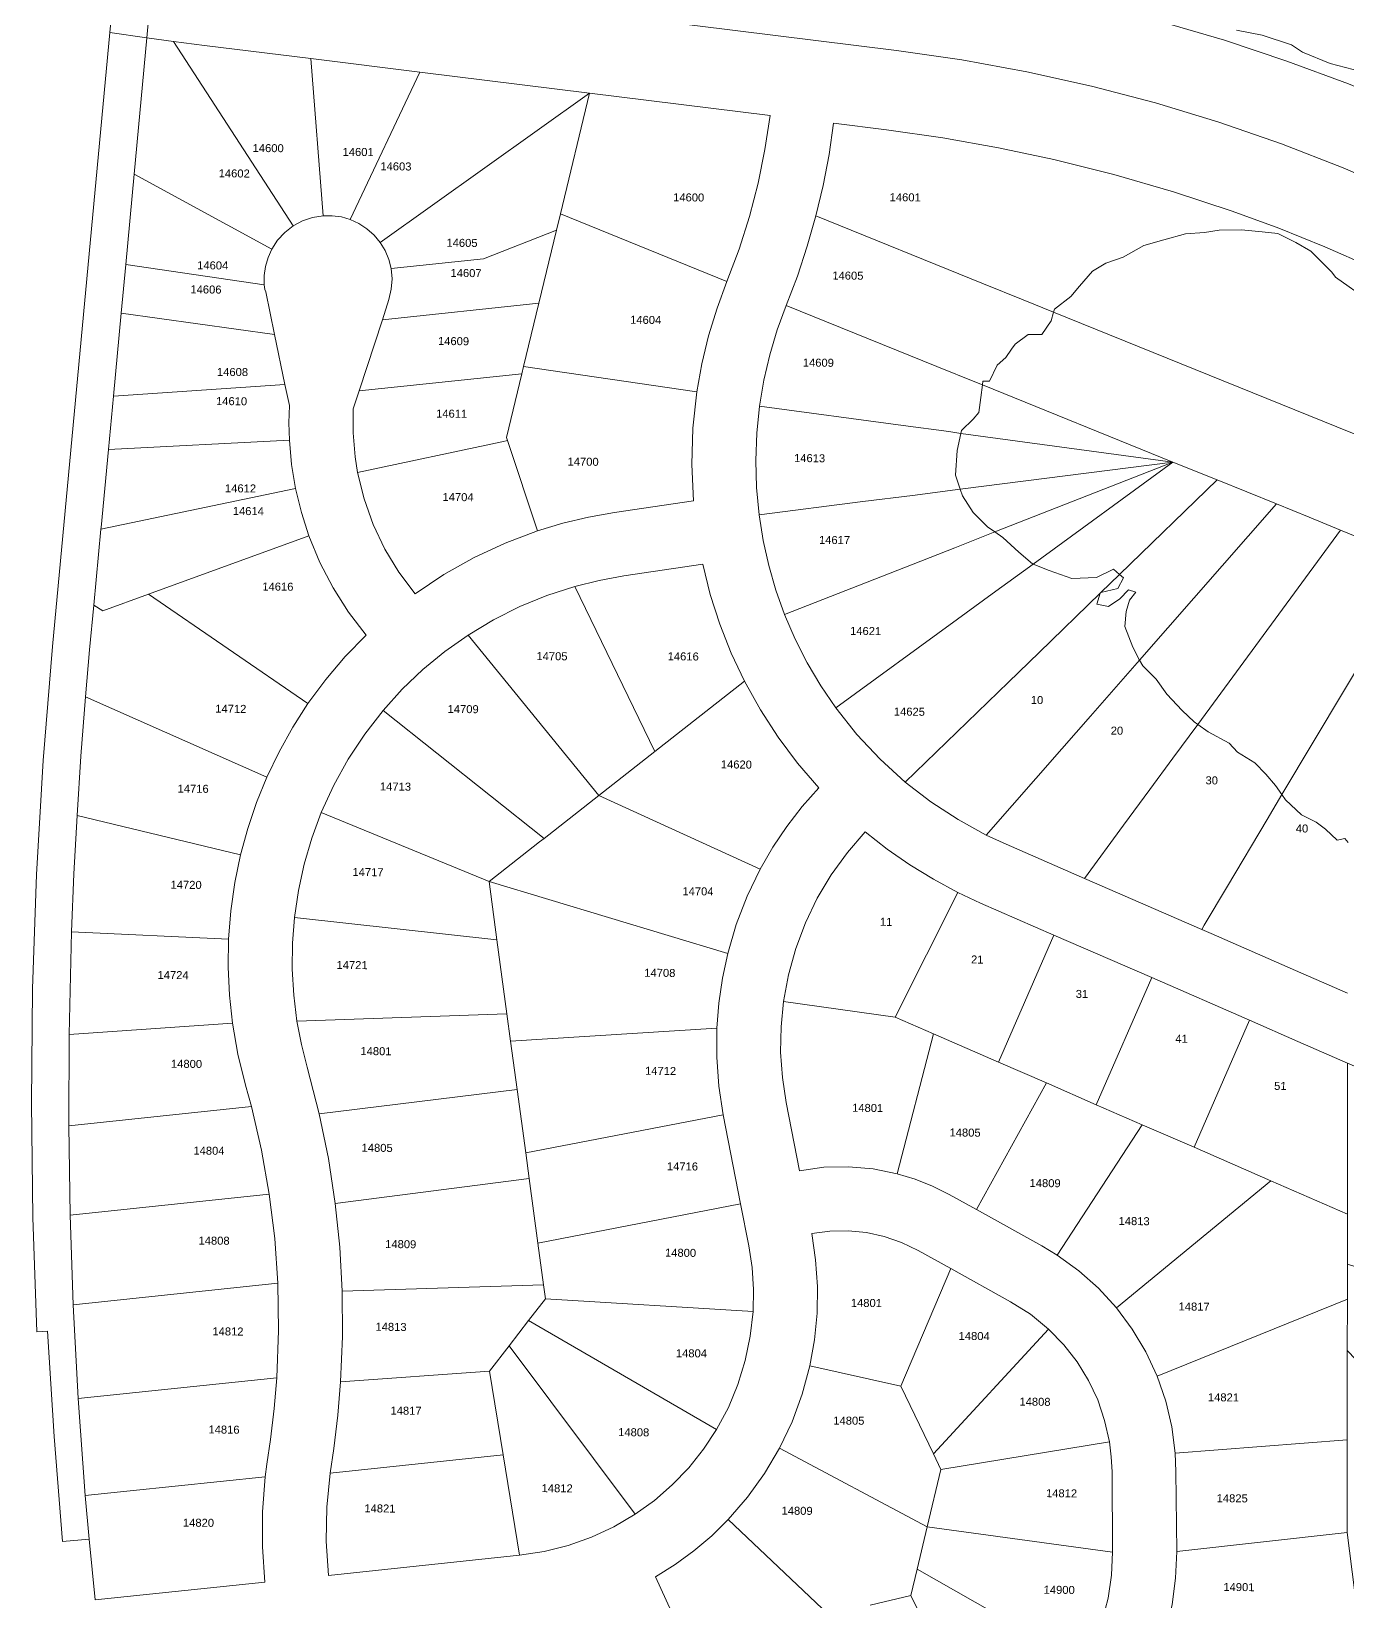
# Model space of a CAD drawing. Header units: feet. Extents: x 2808417 to 2820762, y 948624 to 970780.
# Drawn here: x 2811011 to 2812244, y 960620 to 962091 of the extents above; entities that cross this region are included whole.
import ezdxf
from ezdxf.enums import TextEntityAlignment as Align

# ---------------------------------------------------------------- set-up
doc = ezdxf.new("R2010")
doc.units = ezdxf.units.FT
doc.header["$LTSCALE"] = 0.015
doc.header["$MEASUREMENT"] = 0
doc.layers.add('Dakota County Addresses', color=7, linetype='Continuous')
doc.layers.add('Dakota County Parcels', color=7, linetype='Continuous')
doc.styles.add('Dimensions 100', font='arial.ttf')

# ---------------------------------------------------------------- blocks, each defined once
blk = doc.blocks.new('ACMAP_ANN_TEMPLATE_Dakota County Addresses')
at = {"layer": 'Dakota County Addresses', "style": 'Dimensions 100'}
blk.add_attdef('DakotaCountyAddress', text='', height=50, dxfattribs=at).set_placement((0, 0), align=Align.CENTER)

msp = doc.modelspace()

# ---------------------------------------------------------------- linework, layer by layer
at = {"layer": 'Dakota County Parcels', "lineweight": 5}
for p, q in [((2811084.3, 962090.3), (2811091.3, 962165.1)), ((2811119, 962085.3), (2811126, 962160)), ((2812163.9, 962087.8), (2812140, 962092.4)), ((2811030.5, 961514.8), (2811084.3, 962090.3)), ((2811119, 962085.3), (2811084.3, 962090.3)), ((2811107, 961957.4), (2811119, 962085.3)), ((2811119, 962085.3), (2811143.8, 962081.9)), ((2811143.8, 962081.9), (2811173, 962078.2)), ((2811143.8, 962081.9), (2811256.1, 961909)), ((2811173, 962078.2), (2811272.5, 962065.9)), ((2812191.5, 962078.8), (2812163.9, 962087.8)), ((2812201.8, 962072), (2812191.5, 962078.8)), ((2811272.5, 962065.9), (2811284, 961918.5)), ((2811272.5, 962065.9), (2811374.6, 962053.2)), ((2812227.8, 962061.4), (2812201.8, 962072)), ((2811374.6, 962053.2), (2811309.6, 961915)), ((2811374.6, 962053.2), (2811533.8, 962033.5)), ((2812256.3, 962053.8), (2812227.8, 962061.4)), ((2811337.6, 961893.5), (2811533.8, 962033.5)), ((2811506.5, 961920.2), (2811533.8, 962033.5)), ((2811533.8, 962033.5), (2811702.9, 962012.5)), ((2811762.4, 962005.2), (2811812, 961999)), ((2811099.1, 961872.9), (2811107, 961957.4)), ((2811107, 961957.4), (2811236, 961887.3)), ((2811502.8, 961904.9), (2811506.5, 961920.2)), ((2811506.5, 961920.2), (2811662.5, 961857)), ((2811434.5, 961878.2), (2811502.8, 961904.9)), ((2811486.3, 961836.5), (2811502.8, 961904.9)), ((2812071.9, 961896.1), (2812092.3, 961901.5)), ((2812092.3, 961901.5), (2812110.1, 961902.9)), ((2812110.1, 961902.9), (2812123.8, 961905)), ((2812123.8, 961905), (2812144.7, 961905.3)), ((2812144.7, 961905.3), (2812164.1, 961903.5)), ((2812164.1, 961903.5), (2812178.8, 961901.8)), ((2812178.8, 961901.8), (2812195.4, 961893.5)), ((2812033.9, 961879.8), (2812053, 961890.6)), ((2812053, 961890.6), (2812071.9, 961896.1)), ((2812195.4, 961893.5), (2812209.6, 961885.4)), ((2811094.9, 961827.3), (2811099.1, 961872.9)), ((2811099.1, 961872.9), (2811228.9, 961853.9)), ((2811347.8, 961869), (2811434.5, 961878.2)), ((2812005.1, 961866.5), (2812017.4, 961874.1)), ((2812017.4, 961874.1), (2812033.9, 961879.8)), ((2812209.6, 961885.4), (2812219, 961875.9)), ((2812219, 961875.9), (2812229.3, 961865.7)), ((2811992.9, 961852.5), (2812005.1, 961866.5)), ((2812229.3, 961865.7), (2812232.7, 961860.9)), ((2812232.7, 961860.9), (2812263.7, 961839.2)), ((2811230.3, 961847.3), (2811238.4, 961807.1)), ((2811969.4, 961831), (2811984.6, 961843)), ((2811984.6, 961843), (2811992.9, 961852.5)), ((2811087.6, 961749.6), (2811094.9, 961827.3)), ((2811094.9, 961827.3), (2811238.4, 961807.1)), ((2811339.6, 961821.1), (2811345.8, 961840.2)), ((2811339.6, 961821.1), (2811486.3, 961836.5)), ((2811472, 961777.4), (2811486.3, 961836.5)), ((2811318, 961754.5), (2811339.6, 961821.1)), ((2811957.6, 961807.2), (2811966.2, 961820)), ((2811238.4, 961807.1), (2811248.3, 961760.3)), ((2811929, 961793.5), (2811932.6, 961798.2)), ((2811932.6, 961798.2), (2811944.8, 961807.1)), ((2811944.8, 961807.1), (2811957.6, 961807.2)), ((2811915.8, 961778.5), (2811923.9, 961785.8)), ((2811923.9, 961785.8), (2811929, 961793.5)), ((2811318, 961754.5), (2811470.3, 961770.5)), ((2811455.9, 961710.8), (2811470.3, 961770.5)), ((2811470.3, 961770.5), (2811472, 961777.4)), ((2811472, 961777.4), (2811634.3, 961753.5)), ((2811908.6, 961763.6), (2811915.8, 961778.5)), ((2811087.6, 961749.6), (2811248.3, 961760.3)), ((2811248.3, 961760.3), (2811252.5, 961740.6)), ((2811312.4, 961737.5), (2811318, 961754.5)), ((2811902.1, 961763.5), (2811908.6, 961763.6)), ((2811082.9, 961699.4), (2811087.6, 961749.6)), ((2811898.5, 961734), (2811900.4, 961748.1)), ((2811882.2, 961717.3), (2811893.2, 961728)), ((2811893.2, 961728), (2811898.5, 961734)), ((2811455.9, 961710.8), (2811456.8, 961708)), ((2811076.1, 961626.4), (2811082.9, 961699.4)), ((2811082.9, 961699.4), (2811252.5, 961708.2)), ((2811316.4, 961677.8), (2811451.5, 961706.8)), ((2811451.5, 961706.8), (2811456.8, 961708)), ((2811456.8, 961708), (2811485.1, 961623.2)), ((2811876.7, 961675.3), (2811878.2, 961698.6)), ((2812080.3, 961687.7), (2812121.7, 961670.9)), ((2812121.7, 961670.9), (2812177.3, 961648.4)), ((2811075.9, 961624.7), (2811258.3, 961662.8)), ((2811557.1, 961640.4), (2811631, 961651.3)), ((2811893.2, 961640.3), (2811883.2, 961655.9)), ((2811906.7, 961626.9), (2811893.2, 961640.3)), ((2812177.3, 961648.4), (2812208.1, 961635.9)), ((2812208.1, 961635.9), (2812237.5, 961624)), ((2811069.3, 961553.5), (2811075.9, 961624.7)), ((2811075.9, 961624.7), (2811076.1, 961626.4)), ((2812237.5, 961624), (2812298.7, 961598.6)), ((2811120.6, 961564), (2811270.7, 961618.7)), ((2811935.9, 961603.1), (2811921.1, 961617.1)), ((2811565.9, 961581), (2811639.8, 961592)), ((2811948.8, 961592.3), (2811935.9, 961603.1)), ((2811985.5, 961578.5), (2811964.4, 961586.2)), ((2812008.7, 961579.5), (2811985.5, 961578.5)), ((2812024.8, 961587.2), (2812008.7, 961579.5)), ((2812028.8, 961569.3), (2812034.2, 961579.2)), ((2811077.7, 961548.4), (2811120.6, 961564)), ((2811120.6, 961564), (2811269.9, 961461.3)), ((2811520, 961571.1), (2811594.9, 961416.3)), ((2812038.6, 961568), (2812030.7, 961559.6)), ((2812045.7, 961565.8), (2812038.6, 961568)), ((2812039.7, 961558.2), (2812045.7, 961565.8)), ((2811065.3, 961511.6), (2811069.3, 961553.5)), ((2811069.3, 961553.5), (2811077.7, 961548.4)), ((2812020, 961552.3), (2812009.2, 961554.5)), ((2812030.7, 961559.6), (2812020, 961552.3)), ((2812035.4, 961533.5), (2812036.7, 961547.6)), ((2812036.7, 961547.6), (2812039.7, 961558.2)), ((2812042.8, 961514.3), (2812035.4, 961533.5)), ((2811420.1, 961525.6), (2811542.6, 961375.2)), ((2811065.3, 961511.6), (2811061.4, 961467.6)), ((2812064.7, 961484.3), (2812052.2, 961496.6)), ((2811594.9, 961416.3), (2811679, 961482.2)), ((2812074.8, 961470.1), (2812064.7, 961484.3)), ((2811061.4, 961467.6), (2811231.4, 961392.4)), ((2812089.1, 961454.8), (2812074.8, 961470.1)), ((2811340.3, 961454.9), (2811491.1, 961334.9)), ((2812100.2, 961444.2), (2812089.1, 961454.8)), ((2812133, 961424.3), (2812113.5, 961434.7)), ((2811542.6, 961375.2), (2811594.9, 961416.3)), ((2812140.8, 961415.7), (2812133, 961424.3)), ((2812157, 961405.9), (2812140.8, 961415.7)), ((2812167.4, 961395.1), (2812157, 961405.9)), ((2812176.5, 961384.6), (2812167.4, 961395.1)), ((2811491.1, 961334.9), (2811542.6, 961375.2)), ((2811542.6, 961375.2), (2811693.6, 961306.2)), ((2812200.8, 961356.9), (2812185.9, 961371)), ((2811053.5, 961356.3), (2811206.8, 961319.6)), ((2811282.4, 961359.2), (2811439.6, 961294.5)), ((2812214.6, 961350.1), (2812200.8, 961356.9)), ((2812223.4, 961343.5), (2812214.6, 961350.1)), ((2812234.2, 961333.2), (2812223.4, 961343.5)), ((2811439.6, 961294.5), (2811487, 961331.7)), ((2811487, 961331.7), (2811491.1, 961334.9)), ((2811905.5, 961338.1), (2811924.1, 961329.4)), ((2811924.1, 961329.4), (2811997.4, 961297.4)), ((2812241.3, 961334.9), (2812234.2, 961333.2)), ((2812244.5, 961331.1), (2812241.3, 961334.9)), ((2811997.4, 961297.4), (2812107.4, 961249.5)), ((2811447, 961239.9), (2811439.6, 961294.5)), ((2811439.6, 961294.5), (2811663.2, 961227)), ((2811820.2, 961167.4), (2811878.7, 961284.4)), ((2811878.7, 961284.4), (2811900.1, 961274.4)), ((2811900.1, 961274.4), (2811968.8, 961244.4)), ((2811257.3, 961260.9), (2811447, 961239.9)), ((2811048.4, 961247.4), (2811046.1, 961151.1)), ((2811048.4, 961247.4), (2811195.5, 961240.5)), ((2811456.3, 961170.6), (2811447, 961239.9)), ((2811916.9, 961125.3), (2811968.8, 961244.4)), ((2811968.8, 961244.4), (2812060.5, 961204.5)), ((2812008.5, 961085.3), (2812060.5, 961204.5)), ((2812060.5, 961204.5), (2812152.1, 961164.5)), ((2811715.4, 961182), (2811820.2, 961167.4)), ((2811259.5, 961163.8), (2811456.3, 961170.6)), ((2811459.8, 961144.8), (2811456.3, 961170.6)), ((2811820.2, 961167.4), (2811856, 961151.9)), ((2811046.1, 961151.1), (2811045.8, 961065.6)), ((2811046.1, 961151.1), (2811199.2, 961161.7)), ((2811459.8, 961144.8), (2811653, 961157)), ((2811822, 961020.7), (2811856, 961151.9)), ((2811856, 961151.9), (2811916.9, 961125.3)), ((2812100.2, 961045.4), (2812152.1, 961164.5)), ((2811465.9, 961099.5), (2811459.8, 961144.8)), ((2811280.4, 961076.7), (2811269.2, 961120.4)), ((2811916.9, 961125.3), (2811961.9, 961105.7)), ((2811896.2, 960987.1), (2811961.9, 961105.7)), ((2811961.9, 961105.7), (2812008.5, 961085.3)), ((2811217, 961083.6), (2811211.5, 961103.8)), ((2811280.4, 961076.7), (2811465.9, 961099.5)), ((2811474, 961040.1), (2811465.9, 961099.5)), ((2811045.8, 961065.6), (2811217, 961083.6)), ((2811730.4, 961023.5), (2811718, 961087.5)), ((2812008.5, 961085.3), (2812051.4, 961066.6)), ((2811045.8, 961065.6), (2811047.1, 960981.9)), ((2811474, 961040.1), (2811659.1, 961076)), ((2811675.3, 960992.5), (2811659.1, 961076)), ((2811972, 960944.4), (2812051.4, 961066.6)), ((2812051.4, 961066.6), (2812100.2, 961045.4)), ((2811477.2, 961016.3), (2811474, 961040.1)), ((2812100.2, 961045.4), (2812172, 961014)), ((2811295.5, 960992.9), (2811477.2, 961016.3)), ((2811485.4, 960955.6), (2811477.2, 961016.3)), ((2812027.5, 960894.9), (2812172, 961014)), ((2812172, 961014), (2812243.9, 960982.7)), ((2811047.1, 960981.9), (2811233.7, 961001.4)), ((2811485.4, 960955.6), (2811675.3, 960992.5)), ((2811683, 960953.2), (2811675.3, 960992.5)), ((2811870.7, 961001.3), (2811896.2, 960987.1)), ((2811047.1, 960981.9), (2811049.9, 960897.9)), ((2811896.2, 960987.1), (2811957.4, 960953.2)), ((2812243.8, 960935.8), (2812243.9, 960982.7)), ((2811490.6, 960916.6), (2811485.4, 960955.6)), ((2811841.6, 960948.8), (2811872.2, 960931.9)), ((2811972, 960944.4), (2811957.4, 960953.2)), ((2811825.4, 960821.6), (2811872.2, 960931.9)), ((2811872.2, 960931.9), (2811928.3, 960900.7)), ((2812243.8, 960903), (2812243.8, 960935.8)), ((2812243.8, 960935.8), (2812299.5, 960918.2)), ((2811049.9, 960897.9), (2811241.7, 960918)), ((2811302, 960910.6), (2811490.6, 960916.6)), ((2811492.4, 960903.5), (2811490.6, 960916.6)), ((2811476.7, 960883.2), (2811492.4, 960903.5)), ((2811492.4, 960903.5), (2811687, 960891.5)), ((2812065.5, 960831), (2812243.8, 960903)), ((2812243.7, 960855), (2812243.8, 960903)), ((2811049.9, 960897.9), (2811054.6, 960810)), ((2811016, 960872.6), (2811026, 960873.1)), ((2811458.4, 960859.4), (2811476.7, 960883.2)), ((2811476.7, 960883.2), (2811652.8, 960781)), ((2811856, 960758), (2811963.9, 960875.1)), ((2811440.1, 960835.6), (2811458.4, 960859.4)), ((2811458.4, 960859.4), (2811576.5, 960701.5)), ((2812243.7, 960771.3), (2812243.7, 960855)), ((2812243.7, 960855), (2812299.2, 960797)), ((2811054.6, 960810), (2811240.7, 960829.5)), ((2811300.5, 960825.5), (2811440.1, 960835.6)), ((2811452.9, 960757.1), (2811440.1, 960835.6)), ((2811740.2, 960840.5), (2811825.4, 960821.6)), ((2811054.6, 960810), (2811061.2, 960719)), ((2811231.4, 960748.5), (2811234.7, 960771.6)), ((2811863, 960743.5), (2812020.8, 960769.4)), ((2812082.5, 960758.7), (2812243.7, 960771.3)), ((2812243.6, 960684.4), (2812243.7, 960771.3)), ((2811290.8, 960740.1), (2811294.1, 960763.2)), ((2811290.8, 960740.1), (2811452.9, 960757.1)), ((2811468.1, 960663), (2811452.9, 960757.1)), ((2811711.7, 960763.4), (2811850.1, 960689.7)), ((2811856, 960758), (2811863, 960743.5)), ((2812083.2, 960741.6), (2812082.5, 960758.7)), ((2811231.4, 960748.5), (2811229.9, 960736.7)), ((2811850.1, 960689.7), (2811863, 960743.5)), ((2812023.9, 960666.1), (2812023.3, 960741.1)), ((2812083.9, 960666.6), (2812083.2, 960741.6)), ((2811061.2, 960719), (2811229.9, 960736.7)), ((2811061.2, 960719), (2811064.8, 960678.1)), ((2811663.7, 960696.6), (2811757.6, 960607.5)), ((2811840.6, 960650), (2811850.1, 960689.7)), ((2811850.1, 960689.7), (2812023.9, 960666.1)), ((2812083.9, 960666.6), (2812243.6, 960684.4)), ((2812243.6, 960684.4), (2812255.1, 960593.6)), ((2811039.9, 960675.8), (2811064.8, 960678.1)), ((2811064.8, 960678.1), (2811070.4, 960621.3)), ((2811289.1, 960644.2), (2811468.1, 960663)), ((2811834.7, 960625.2), (2811840.6, 960650)), ((2811840.6, 960650), (2811996.8, 960561.5)), ((2811070.4, 960621.3), (2811229.5, 960637.9)), ((2811595.6, 960642.9), (2811625.3, 960577.8)), ((2811796.6, 960616.4), (2811834.7, 960625.2)), ((2811834.7, 960625.2), (2811908.3, 960477.6))]:
    msp.add_line(p, q, dxfattribs=at)
for points in [[(2811126, 962160), (2811178.8, 962153.5), (2811821.3, 962073.4)], [(2812301.6, 962018.5), (2812244.8, 962042.1), (2812187.2, 962063.6), (2812128.8, 962083), (2812069.7, 962100.3), (2812010.1, 962115.4), (2811950, 962128.3)], [(2811821.3, 962073.4), (2811882.6, 962064.6), (2811943.6, 962053.5), (2812004.2, 962040), (2812064.1, 962024.3), (2812123.5, 962006.2), (2812182, 961986), (2812239.8, 961963.5), (2812296.7, 961938.8)], [(2811662.5, 961857), (2811673.8, 961887.2), (2811683.5, 961917.9), (2811691.6, 961949.1), (2811698.1, 961980.7), (2811702.9, 962012.5)], [(2811745.9, 961918.4), (2811752.6, 961947), (2811758.2, 961976), (2811762.4, 962005.2)], [(2812135.8, 961922.9), (2812080.8, 961941.1), (2812025.1, 961957.3), (2811968.9, 961971.3), (2811917, 961982.3), (2811864.7, 961991.6), (2811812, 961999)], [(2811284, 961918.5), (2811274.2, 961916.9), (2811264.8, 961913.7), (2811256.1, 961909)], [(2811309.6, 961915), (2811301.3, 961917.4), (2811292.7, 961918.6), (2811284, 961918.5)], [(2811718.1, 961834.5), (2811728.5, 961862), (2811737.8, 961890), (2811745.9, 961918.4)], [(2811745.9, 961918.4), (2811902.9, 961854.7), (2811940.2, 961839.6)], [(2812265.5, 961870.6), (2812222.8, 961889.3), (2812179.5, 961906.8), (2812135.8, 961922.9)], [(2811256.1, 961909), (2811248.2, 961902.9), (2811241.5, 961895.7), (2811236, 961887.3)], [(2811337.6, 961893.5), (2811331.9, 961900.4), (2811325.2, 961906.4), (2811317.7, 961911.3), (2811309.6, 961915)], [(2811236, 961887.3), (2811232.5, 961879.5), (2811230.1, 961871.1), (2811228.9, 961862.5), (2811228.9, 961853.9)], [(2811347.8, 961869), (2811345.7, 961877.7), (2811342.2, 961885.9), (2811337.6, 961893.5)], [(2811345.8, 961840.2), (2811348, 961849.6), (2811348.7, 961859.3), (2811347.8, 961869)], [(2811662.5, 961857), (2811653.2, 961831.8), (2811645.3, 961806.1), (2811639, 961779.9), (2811634.3, 961753.5)], [(2811228.9, 961853.9), (2811229.1, 961851.6), (2811229.6, 961849.4), (2811230.3, 961847.3)], [(2811718.1, 961834.5), (2811709.6, 961811.5), (2811702.6, 961788.1), (2811697.1, 961764.3), (2811693, 961740.2)], [(2811718.1, 961834.5), (2811859, 961777.4), (2811896.4, 961762.2)], [(2811940.2, 961839.6), (2811968.6, 961828.1), (2812301, 961693.4)], [(2811966.2, 961820), (2811968.6, 961828.1), (2811969.4, 961831)], [(2811634.3, 961753.5), (2811630.6, 961719.5), (2811629.5, 961685.4), (2811631, 961651.3)], [(2811896.4, 961762.2), (2811901.8, 961760), (2812080.3, 961687.7)], [(2811900.4, 961748.1), (2811901.8, 961760), (2811902.1, 961763.5)], [(2811252.5, 961740.6), (2811252.1, 961724.4), (2811252.5, 961708.2)], [(2811693, 961740.2), (2811690.4, 961714.8), (2811689.5, 961689.2), (2811690.2, 961663.7), (2811692.6, 961638.2)], [(2811693, 961740.2), (2811827.6, 961722), (2811870.3, 961716.2)], [(2811312.4, 961737.5), (2811312.2, 961715), (2811314.1, 961692.6), (2811316.4, 961677.8)], [(2811870.3, 961716.2), (2811881.7, 961714.6), (2812080.3, 961687.7)], [(2811878.2, 961698.6), (2811881.7, 961714.6), (2811882.2, 961717.3)], [(2811252.5, 961708.2), (2811254.5, 961685.4), (2811258.3, 961662.8)], [(2811836.4, 961656.5), (2811881.1, 961662.2), (2812080.3, 961687.7)], [(2811876, 961607.4), (2811913.6, 961622.2), (2812080.3, 961687.7)], [(2811910.9, 961564.1), (2811949.3, 961592.1), (2812080.3, 961687.7)], [(2811316.4, 961677.8), (2811322.5, 961653.1), (2811331, 961629.2), (2811341.9, 961606.2), (2811355, 961584.5), (2811370.3, 961564.2)], [(2811883.2, 961655.9), (2811881.1, 961662.2), (2811876.7, 961675.3)], [(2811955, 961509.3), (2812012.2, 961564.7), (2812012.8, 961565.4), (2812030.4, 961582.4), (2812121.7, 961670.9)], [(2811258.3, 961662.8), (2811263.7, 961640.5), (2811270.7, 961618.7)], [(2811692.6, 961638.2), (2811789.9, 961650.6), (2811836.4, 961656.5)], [(2811557.1, 961640.4), (2811532.8, 961636), (2811508.8, 961630.3), (2811485.1, 961623.2)], [(2811692.6, 961638.2), (2811696.4, 961614.3), (2811701.7, 961590.8), (2811708.4, 961567.6), (2811716.5, 961544.8)], [(2812003.2, 961449.6), (2812049.2, 961502.1), (2812177.3, 961648.4)], [(2811485.1, 961623.2), (2811454.8, 961611.8), (2811425.5, 961598.1), (2811397.3, 961582.2), (2811370.3, 961564.2)], [(2811921.1, 961617.1), (2811913.6, 961622.2), (2811906.7, 961626.9)], [(2812080.3, 961410.2), (2812103.6, 961441.8), (2812237.5, 961624)], [(2811270.7, 961618.7), (2811281, 961593.7), (2811293.5, 961569.8), (2811308, 961547.1), (2811324.4, 961525.6)], [(2811716.5, 961544.8), (2811837, 961592.1), (2811876, 961607.4)], [(2811639.8, 961592), (2811646.9, 961563.6), (2811655.8, 961535.8), (2811666.6, 961508.7), (2811679, 961482.2)], [(2811964.4, 961586.2), (2811949.3, 961592.1), (2811948.8, 961592.3)], [(2811565.9, 961581), (2811542.8, 961576.8), (2811520, 961571.1)], [(2812034.2, 961579.2), (2812030.4, 961582.4), (2812024.8, 961587.2)], [(2811520, 961571.1), (2811493.8, 961562.6), (2811468.3, 961552.2), (2811443.7, 961539.8), (2811420.1, 961525.6)], [(2811764.5, 961457.4), (2811878.6, 961540.5), (2811910.9, 961564.1)], [(2812009.2, 961554.5), (2812012.2, 961564.7), (2812012.3, 961565.2)], [(2812012.3, 961565.2), (2812012.8, 961565.4), (2812028.8, 961569.3)], [(2812168.6, 961352.7), (2812182.5, 961376), (2812300.7, 961574)], [(2811716.5, 961544.8), (2811726.4, 961521.8), (2811737.7, 961499.6), (2811750.5, 961478), (2811764.5, 961457.4)], [(2811324.4, 961525.6), (2811304.8, 961505.4), (2811286.6, 961483.9), (2811269.9, 961461.3)], [(2811420.1, 961525.6), (2811398.3, 961510.2), (2811377.6, 961493.2), (2811358.3, 961474.7), (2811340.3, 961454.9)], [(2811030.5, 961514.8), (2811021.8, 961408), (2811015.6, 961301), (2811011.9, 961194), (2811010.8, 961086.8), (2811012.1, 960979.7), (2811016, 960872.6)], [(2811829.6, 961387.8), (2811926.2, 961481.4), (2811955, 961509.3)], [(2812052.2, 961496.6), (2812049.2, 961502.1), (2812042.8, 961514.3)], [(2811679, 961482.2), (2811693.8, 961455.6), (2811710.4, 961429.9), (2811728.7, 961405.5), (2811748.6, 961382.4)], [(2811061.4, 961467.6), (2811057.1, 961412), (2811053.5, 961356.3)], [(2811269.9, 961461.3), (2811255.6, 961439.1), (2811242.8, 961416.1), (2811231.4, 961392.4)], [(2811340.3, 961454.9), (2811323.1, 961432.7), (2811307.7, 961409.3), (2811294.1, 961384.7), (2811282.4, 961359.2)], [(2811764.5, 961457.4), (2811784.3, 961432.4), (2811806.1, 961409.2), (2811829.6, 961387.8)], [(2811905.5, 961338.1), (2811976.4, 961419), (2812003.2, 961449.6)], [(2812113.5, 961434.7), (2812103.6, 961441.8), (2812100.2, 961444.2)], [(2811997.4, 961297.4), (2812034.1, 961347.4), (2812058.7, 961380.7), (2812080.3, 961410.2)], [(2811231.4, 961392.4), (2811221.7, 961368.7), (2811213.5, 961344.3), (2811206.8, 961319.6)], [(2811829.6, 961387.8), (2811853.6, 961369.3), (2811879, 961352.7), (2811905.5, 961338.1)], [(2811748.6, 961382.4), (2811733, 961364.8), (2811718.6, 961346.1), (2811705.4, 961326.6), (2811693.6, 961306.2)], [(2812185.9, 961371), (2812182.5, 961376), (2812176.5, 961384.6)], [(2811053.5, 961356.3), (2811050.6, 961301.9), (2811048.4, 961247.4)], [(2811282.4, 961359.2), (2811273.6, 961335.3), (2811266.4, 961310.9), (2811261, 961286.1), (2811257.3, 961260.9)], [(2812107.4, 961249.5), (2812109.8, 961253.5), (2812131.6, 961290.2), (2812168.6, 961352.7)], [(2811792.1, 961341), (2811775.3, 961321.7), (2811760.2, 961300.9), (2811747.1, 961278.9), (2811736, 961255.9), (2811727, 961231.9), (2811720.1, 961207.2), (2811715.4, 961182)], [(2811792.1, 961341), (2811812.5, 961325), (2811833.8, 961310.2), (2811855.9, 961296.7), (2811878.7, 961284.4)], [(2811206.8, 961319.6), (2811201.4, 961293.5), (2811197.6, 961267.1), (2811195.5, 961240.5)], [(2811693.6, 961306.2), (2811681.3, 961280.7), (2811671.2, 961254.2), (2811663.2, 961227)], [(2811257.3, 961260.9), (2811255.4, 961236.7), (2811255.2, 961212.3), (2811256.6, 961188), (2811259.5, 961163.8)], [(2811195.5, 961240.5), (2811195.1, 961214.2), (2811196.4, 961187.9), (2811199.2, 961161.7)], [(2812107.4, 961249.5), (2812116.1, 961245.7), (2812195.3, 961211.1), (2812244.1, 961189.8)], [(2811663.2, 961227), (2811658.2, 961203.9), (2811654.8, 961180.5), (2811653, 961157)], [(2811715.4, 961182), (2811713.2, 961158.4), (2811712.8, 961134.6), (2811714.4, 961111), (2811718, 961087.5)], [(2811199.2, 961161.7), (2811204.3, 961132.6), (2811211.5, 961103.8)], [(2811259.5, 961163.8), (2811263.7, 961141.9), (2811269.2, 961120.4)], [(2811653, 961157), (2811653, 961129.9), (2811655, 961102.8), (2811659.1, 961076)], [(2812152.1, 961164.5), (2812197.4, 961144.7), (2812244, 961124.4)], [(2812243.9, 960982.7), (2812244, 961086.9), (2812244, 961124.4)], [(2812244, 961124.4), (2812276.6, 961110.2), (2812299.8, 961100.1)], [(2811233.7, 961001.4), (2811226.4, 961042.7), (2811217, 961083.6)], [(2811295.5, 960992.9), (2811289, 961035), (2811280.4, 961076.7)], [(2811822, 961020.7), (2811799.4, 961025.3), (2811776.4, 961027.2), (2811753.3, 961026.7), (2811730.4, 961023.5)], [(2811870.7, 961001.3), (2811855, 961009.1), (2811838.8, 961015.6), (2811822, 961020.7)], [(2811241.7, 960918), (2811238.8, 960959.8), (2811233.7, 961001.4)], [(2811302, 960910.6), (2811299.7, 960951.8), (2811295.5, 960992.9)], [(2811740.2, 960840.5), (2811744.6, 960865.1), (2811747, 960890), (2811747.3, 960915), (2811745.6, 960939.9), (2811741.9, 960964.6)], [(2811841.6, 960948.8), (2811826.1, 960956.3), (2811809.9, 960961.9), (2811793.1, 960965.5), (2811776, 960967.2), (2811758.9, 960966.9), (2811741.9, 960964.6)], [(2811687, 960891.5), (2811687.4, 960912.2), (2811686, 960932.8), (2811683, 960953.2)], [(2812027.5, 960894.9), (2812010.7, 960913.3), (2811992.2, 960929.8), (2811972, 960944.4)], [(2811240.7, 960829.5), (2811242.4, 960873.7), (2811241.7, 960918)], [(2811300.5, 960825.5), (2811302.3, 960868), (2811302, 960910.6)], [(2811963.9, 960875.1), (2811946.9, 960889), (2811928.3, 960900.7)], [(2811652.8, 960781), (2811663.8, 960801.6), (2811672.8, 960823.1), (2811679.7, 960845.5), (2811684.4, 960868.3), (2811687, 960891.5)], [(2812065.5, 960831), (2812055, 960853.6), (2812042.3, 960874.9), (2812027.5, 960894.9)], [(2811026, 960873.1), (2811032.1, 960774.4), (2811039.9, 960675.8)], [(2812020.8, 960769.4), (2812016.4, 960789.3), (2812009.9, 960808.6), (2812001.2, 960827), (2811990.6, 960844.4), (2811978.1, 960860.4), (2811963.9, 960875.1)], [(2811234.7, 960771.6), (2811238.2, 960800.5), (2811240.7, 960829.5)], [(2811711.7, 960763.4), (2811723.5, 960788.2), (2811733, 960814), (2811740.2, 960840.5)], [(2812082.5, 960758.7), (2812079.3, 960783.3), (2812073.6, 960807.5), (2812065.5, 960831)], [(2811294.1, 960763.2), (2811297.9, 960794.3), (2811300.5, 960825.5)], [(2811825.4, 960821.6), (2811856, 960758), (2811856, 960758)], [(2811576.5, 960701.5), (2811594.5, 960714.5), (2811611.3, 960729.1), (2811626.7, 960745.1), (2811640.6, 960762.4), (2811652.8, 960781)], [(2812023.3, 960741.1), (2812022.6, 960755.3), (2812020.8, 960769.4)], [(2811663.7, 960696.6), (2811681.7, 960717.4), (2811697.7, 960739.7), (2811711.7, 960763.4)], [(2811290.8, 960740.1), (2811287.7, 960708.2), (2811287.1, 960676.2), (2811289.1, 960644.2)], [(2811229.9, 960736.7), (2811227.4, 960703.8), (2811227.2, 960670.8), (2811229.5, 960637.9)], [(2811468.1, 960663), (2811491.1, 960666.5), (2811513.6, 960672.2), (2811535.5, 960680), (2811556.5, 960689.8), (2811576.5, 960701.5)], [(2811595.6, 960642.9), (2811614, 960654.5), (2811631.6, 960667.3), (2811648.2, 960681.4), (2811663.7, 960696.6)], [(2811996.8, 960561.5), (2812006.6, 960581.1), (2812014.2, 960601.6), (2812019.7, 960622.7), (2812022.9, 960644.3), (2812023.9, 960666.1)], [(2812074.1, 960592.5), (2812079.7, 960616.9), (2812082.9, 960641.7), (2812083.9, 960666.6)]]:
    msp.add_lwpolyline(points, dxfattribs=at)

# ---------------------------------------------------------------- block references
at = {"layer": 'Dakota County Addresses', "lineweight": 5, "xscale": 0.15, "yscale": 0.15, "zscale": 0.15, "rotation": 359.5015230000861}
for p, values in [((2811232.6, 961978.2), {'DakotaCountyAddress': '14600'}), ((2811316.9, 961974.6), {'DakotaCountyAddress': '14601'}), ((2811200.8, 961954.5), {'DakotaCountyAddress': '14602'}), ((2811352.3, 961961.1), {'DakotaCountyAddress': '14603'}), ((2811626.6, 961932), {'DakotaCountyAddress': '14600'}), ((2811829.5, 961932.1), {'DakotaCountyAddress': '14601'}), ((2811414.2, 961889.4), {'DakotaCountyAddress': '14605'}), ((2811180.6, 961868.3), {'DakotaCountyAddress': '14604'}), ((2811418, 961861.1), {'DakotaCountyAddress': '14607'}), ((2811775.8, 961858.7), {'DakotaCountyAddress': '14605'}), ((2811174.3, 961845.7), {'DakotaCountyAddress': '14606'}), ((2811586.3, 961817.2), {'DakotaCountyAddress': '14604'}), ((2811406.3, 961797.3), {'DakotaCountyAddress': '14609'}), ((2811748.1, 961777.1), {'DakotaCountyAddress': '14609'}), ((2811199.2, 961768.4), {'DakotaCountyAddress': '14608'}), ((2811198.3, 961741), {'DakotaCountyAddress': '14610'}), ((2811404.5, 961729.3), {'DakotaCountyAddress': '14611'}), ((2811739.9, 961687.6), {'DakotaCountyAddress': '14613'}), ((2811527.7, 961684.3), {'DakotaCountyAddress': '14700'}), ((2811206.7, 961659.3), {'DakotaCountyAddress': '14612'}), ((2811410.5, 961651.1), {'DakotaCountyAddress': '14704'}), ((2811214, 961638), {'DakotaCountyAddress': '14614'}), ((2811763.3, 961610.9), {'DakotaCountyAddress': '14617'}), ((2811241.7, 961567.2), {'DakotaCountyAddress': '14616'}), ((2811792.4, 961525.6), {'DakotaCountyAddress': '14621'}), ((2811498.5, 961502), {'DakotaCountyAddress': '14705'}), ((2811621.5, 961501.8), {'DakotaCountyAddress': '14616'}), ((2811197.6, 961452.7), {'DakotaCountyAddress': '14712'}), ((2811415.3, 961452.4), {'DakotaCountyAddress': '14709'}), ((2811953, 961460.9), {'DakotaCountyAddress': '10'}), ((2811833.4, 961450), {'DakotaCountyAddress': '14625'}), ((2812027.9, 961432.2), {'DakotaCountyAddress': '20'}), ((2811671.3, 961400.5), {'DakotaCountyAddress': '14620'}), ((2811162.3, 961377.8), {'DakotaCountyAddress': '14716'}), ((2811351.9, 961379.8), {'DakotaCountyAddress': '14713'}), ((2812116.7, 961385.6), {'DakotaCountyAddress': '30'}), ((2812201.3, 961340.5), {'DakotaCountyAddress': '40'}), ((2811326.1, 961299.6), {'DakotaCountyAddress': '14717'}), ((2811155.7, 961287.7), {'DakotaCountyAddress': '14720'}), ((2811635.3, 961281.6), {'DakotaCountyAddress': '14704'}), ((2811811.6, 961253), {'DakotaCountyAddress': '11'}), ((2811897, 961217.7), {'DakotaCountyAddress': '21'}), ((2811143.5, 961203.1), {'DakotaCountyAddress': '14724'}), ((2811311.2, 961212.5), {'DakotaCountyAddress': '14721'}), ((2811599.6, 961205.2), {'DakotaCountyAddress': '14708'}), ((2811995.1, 961185.4), {'DakotaCountyAddress': '31'}), ((2812088.4, 961143.4), {'DakotaCountyAddress': '41'}), ((2811333.6, 961131.8), {'DakotaCountyAddress': '14801'}), ((2811156.1, 961119.9), {'DakotaCountyAddress': '14800'}), ((2811600.3, 961113.3), {'DakotaCountyAddress': '14712'}), ((2812181, 961099.2), {'DakotaCountyAddress': '51'}), ((2811794.3, 961078.6), {'DakotaCountyAddress': '14801'}), ((2811885.6, 961055.5), {'DakotaCountyAddress': '14805'}), ((2811334.7, 961041.2), {'DakotaCountyAddress': '14805'}), ((2811177.1, 961038.5), {'DakotaCountyAddress': '14804'}), ((2811620.8, 961023.8), {'DakotaCountyAddress': '14716'}), ((2811960.6, 961008.1), {'DakotaCountyAddress': '14809'}), ((2812044, 960972.5), {'DakotaCountyAddress': '14813'}), ((2811181.9, 960954.2), {'DakotaCountyAddress': '14808'}), ((2811356.8, 960950.9), {'DakotaCountyAddress': '14809'}), ((2811619, 960942.8), {'DakotaCountyAddress': '14800'}), ((2811793.1, 960895.8), {'DakotaCountyAddress': '14801'}), ((2812100.2, 960892.4), {'DakotaCountyAddress': '14817'}), ((2811194.9, 960869.1), {'DakotaCountyAddress': '14812'}), ((2811347.7, 960873.4), {'DakotaCountyAddress': '14813'}), ((2811894.1, 960864.8), {'DakotaCountyAddress': '14804'}), ((2811629.2, 960848.6), {'DakotaCountyAddress': '14804'}), ((2812127.7, 960807.3), {'DakotaCountyAddress': '14821'}), ((2811361.8, 960794.8), {'DakotaCountyAddress': '14817'}), ((2811951.1, 960803.2), {'DakotaCountyAddress': '14808'}), ((2811191.2, 960777.1), {'DakotaCountyAddress': '14816'}), ((2811575.1, 960774.6), {'DakotaCountyAddress': '14808'}), ((2811776.7, 960785.5), {'DakotaCountyAddress': '14805'}), ((2811503.4, 960722.1), {'DakotaCountyAddress': '14812'}), ((2811976, 960717.4), {'DakotaCountyAddress': '14812'}), ((2811337.3, 960703.2), {'DakotaCountyAddress': '14821'}), ((2811728.2, 960701), {'DakotaCountyAddress': '14809'}), ((2812135.9, 960712.7), {'DakotaCountyAddress': '14825'}), ((2811167.3, 960689.8), {'DakotaCountyAddress': '14820'}), ((2812142.2, 960629.5), {'DakotaCountyAddress': '14901'}), ((2811973.8, 960626.9), {'DakotaCountyAddress': '14900'})]:
    msp.add_blockref('ACMAP_ANN_TEMPLATE_Dakota County Addresses', p, dxfattribs=at).add_auto_attribs(values)

doc.saveas('drawing.dxf')
